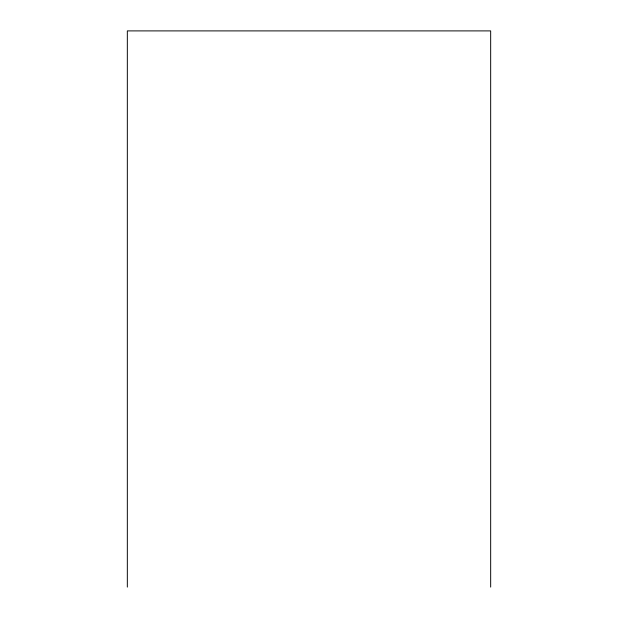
<?xml version="1.0" encoding="UTF-8"?>
<svg xmlns="http://www.w3.org/2000/svg" width="618" height="618" viewBox="0 0 618 618"><rect width="100%" height="100%" fill="white"/><g stroke="black" fill="none" stroke-linecap="round" stroke-linejoin="round"><path stroke-width="0.93" d="M490.669 587.1L490.669 30.9L127.331 30.9L127.331 587.1"/></g></svg>
